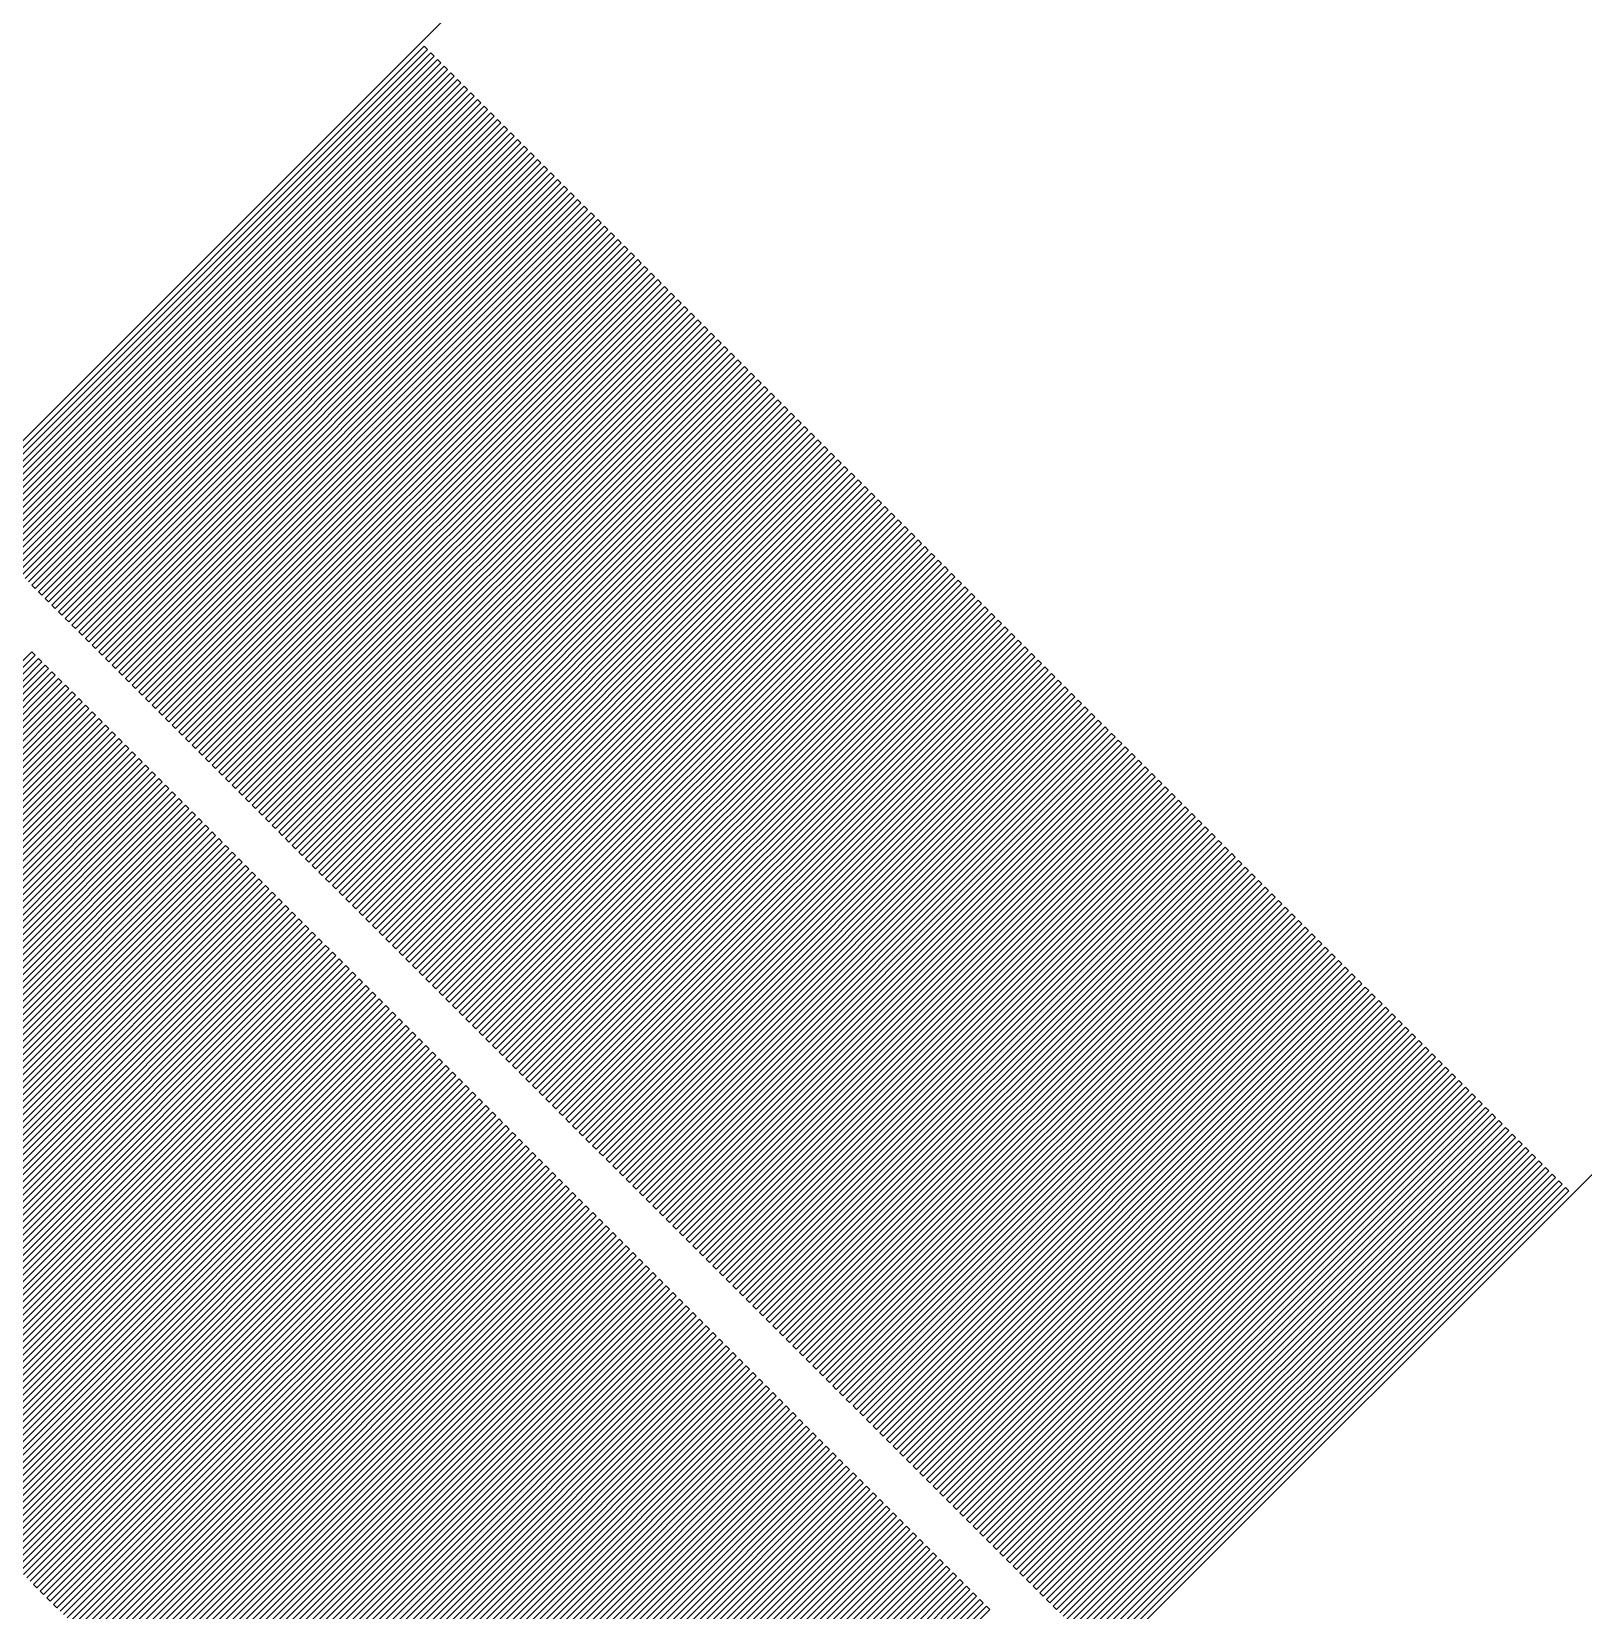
# Model space of a CAD drawing. Extents: x 1 to 107, y 1 to 71.
# Drawn here: x 7.977 to 11.265, y 61.92 to 65.265 of the extents above; entities that cross this region are included whole.
import ezdxf

# ---------------------------------------------------------------- set-up
doc = ezdxf.new("R2010")
doc.units = 0

msp = doc.modelspace()

# ---------------------------------------------------------------- linework, layer by layer
for p, q in [((10.1513, 66.5908), (7.8156, 64.2551)), ((7.82266, 64.248), (8.80908, 65.2344)), ((8.80908, 65.2344), (8.81616, 65.2274)), ((8.81616, 65.2274), (7.82974, 64.241)), ((7.83681, 64.2339), (8.82323, 65.2203)), ((8.83029, 65.2132), (7.84389, 64.2268)), ((7.85095, 64.2197), (8.83737, 65.2061)), ((8.82323, 65.2203), (8.83029, 65.2132)), ((8.83737, 65.2061), (8.84444, 65.1991)), ((8.84444, 65.1991), (7.85803, 64.2127)), ((7.8651, 64.2056), (8.85152, 65.192)), ((8.85858, 65.1849), (7.87218, 64.1985)), ((7.87924, 64.1915), (8.86566, 65.1779)), ((8.87273, 65.1708), (7.88631, 64.1844)), ((8.85152, 65.192), (8.85858, 65.1849)), ((8.86566, 65.1779), (8.87273, 65.1708)), ((7.89339, 64.1773), (8.87981, 65.1637)), ((8.88687, 65.1567), (7.90045, 64.1702)), ((7.90753, 64.1632), (8.89395, 65.1496)), ((8.90102, 65.1425), (7.9146, 64.1561)), ((7.92166, 64.149), (8.90808, 65.1355)), ((8.87981, 65.1637), (8.88687, 65.1567)), ((8.89395, 65.1496), (8.90102, 65.1425)), ((8.90808, 65.1355), (8.91516, 65.1284)), ((8.91516, 65.1284), (7.92874, 64.142)), ((7.93581, 64.1349), (8.92223, 65.1213)), ((8.92929, 65.1142), (7.94287, 64.1278)), ((7.94995, 64.1207), (8.93637, 65.1072)), ((8.94344, 65.1001), (7.95702, 64.1137)), ((8.92223, 65.1213), (8.92929, 65.1142)), ((8.93637, 65.1072), (8.94344, 65.1001)), ((7.96408, 64.1066), (8.9505, 65.093)), ((8.95758, 65.0859), (7.97116, 64.0995)), ((7.97823, 64.0925), (8.96465, 65.0789)), ((8.97173, 65.0718), (7.98531, 64.0854)), ((8.9505, 65.093), (8.95758, 65.0859)), ((8.96465, 65.0789), (8.97173, 65.0718)), ((7.99239, 64.0783), (8.97879, 65.0647)), ((8.98586, 65.0577), (7.99945, 64.0712)), ((8.00653, 64.0642), (8.99294, 65.0506)), ((9, 65.0435), (8.0136, 64.0571)), ((8.02066, 64.05), (9.00706, 65.0365)), ((8.97879, 65.0647), (8.98586, 65.0577)), ((8.99294, 65.0506), (9, 65.0435)), ((9.00706, 65.0365), (9.01414, 65.0294)), ((9.01414, 65.0294), (8.02774, 64.043)), ((8.03481, 64.0359), (9.02121, 65.0223)), ((9.02827, 65.0152), (8.04187, 64.0288)), ((8.04895, 64.0217), (9.03535, 65.0082)), ((9.04242, 65.0011), (8.05602, 64.0147)), ((9.02121, 65.0223), (9.02827, 65.0152)), ((9.03535, 65.0082), (9.04242, 65.0011)), ((8.06308, 64.0076), (9.04948, 64.994)), ((9.05656, 64.987), (8.07016, 64.0005)), ((8.07722, 63.9935), (9.06363, 64.9799)), ((9.07071, 64.9728), (8.0843, 63.9864)), ((9.04948, 64.994), (9.05656, 64.987)), ((9.06363, 64.9799), (9.07071, 64.9728)), ((8.09137, 63.9793), (9.07777, 64.9657)), ((9.08484, 64.9587), (8.09843, 63.9723)), ((8.10551, 63.9652), (9.09192, 64.9516)), ((9.09898, 64.9445), (8.11258, 63.9581)), ((8.11966, 63.951), (9.10605, 64.9375)), ((9.07777, 64.9657), (9.08484, 64.9587)), ((9.09192, 64.9516), (9.09898, 64.9445)), ((9.10605, 64.9375), (9.11313, 64.9304)), ((9.11313, 64.9304), (8.12672, 63.944)), ((8.1338, 63.9369), (9.12019, 64.9233)), ((9.12727, 64.9162), (8.14087, 63.9298)), ((8.14795, 63.9227), (9.13434, 64.9092)), ((9.14142, 64.9021), (8.15501, 63.9157)), ((9.12019, 64.9233), (9.12727, 64.9162)), ((9.13434, 64.9092), (9.14142, 64.9021)), ((8.16209, 63.9086), (9.14848, 64.895)), ((9.15556, 64.888), (8.16916, 63.9015)), ((8.17622, 63.8945), (9.16263, 64.8809)), ((9.16971, 64.8738), (8.1833, 63.8874)), ((8.19037, 63.8803), (9.17677, 64.8667)), ((9.14848, 64.895), (9.15556, 64.888)), ((9.16263, 64.8809), (9.16971, 64.8738)), ((9.17677, 64.8667), (9.18384, 64.8597)), ((9.18384, 64.8597), (8.19743, 63.8733)), ((8.20451, 63.8662), (9.19092, 64.8526)), ((9.19798, 64.8455), (8.21158, 63.8591)), ((8.21864, 63.8521), (9.20505, 64.8385)), ((9.19092, 64.8526), (9.19798, 64.8455)), ((9.20505, 64.8385), (9.21213, 64.8314)), ((9.21213, 64.8314), (8.22572, 63.845)), ((8.23279, 63.8379), (9.21919, 64.8243)), ((9.22626, 64.8172), (8.23985, 63.8308)), ((8.24693, 63.8238), (9.23334, 64.8102)), ((9.2404, 64.8031), (8.254, 63.8167)), ((9.21919, 64.8243), (9.22626, 64.8172)), ((9.23334, 64.8102), (9.2404, 64.8031)), ((8.26108, 63.8096), (9.24748, 64.796)), ((9.25455, 64.789), (8.26814, 63.8026)), ((8.27522, 63.7955), (9.26161, 64.7819)), ((9.26869, 64.7748), (8.28229, 63.7884)), ((8.28937, 63.7813), (9.27576, 64.7677)), ((9.24748, 64.796), (9.25455, 64.789)), ((9.26161, 64.7819), (9.26869, 64.7748)), ((9.27576, 64.7677), (9.28284, 64.7607)), ((9.28284, 64.7607), (8.29643, 63.7743)), ((8.30351, 63.7672), (9.2899, 64.7536)), ((9.29698, 64.7465), (8.31058, 63.7601)), ((8.31764, 63.7531), (9.30405, 64.7395)), ((9.31113, 64.7324), (8.32472, 63.746)), ((9.2899, 64.7536), (9.29698, 64.7465)), ((9.30405, 64.7395), (9.31113, 64.7324)), ((8.33179, 63.7389), (9.31819, 64.7253)), ((9.32527, 64.7182), (8.33887, 63.7318)), ((8.34593, 63.7248), (9.33234, 64.7112)), ((9.3394, 64.7041), (8.353, 63.7177)), ((9.31819, 64.7253), (9.32527, 64.7182)), ((9.33234, 64.7112), (9.3394, 64.7041)), ((8.36008, 63.7106), (9.34648, 64.697)), ((9.35355, 64.69), (8.36714, 63.7036)), ((8.37421, 63.6965), (9.36061, 64.6829)), ((9.36769, 64.6758), (8.38129, 63.6894)), ((8.38835, 63.6823), (9.37476, 64.6687)), ((9.34648, 64.697), (9.35355, 64.69)), ((9.36061, 64.6829), (9.36769, 64.6758)), ((9.37476, 64.6687), (9.38182, 64.6617)), ((9.38182, 64.6617), (8.39542, 63.6753)), ((8.4025, 63.6682), (9.3889, 64.6546)), ((9.39597, 64.6475), (8.40956, 63.6611)), ((8.41664, 63.6541), (9.40303, 64.6405)), ((9.41011, 64.6334), (8.42372, 63.647)), ((9.3889, 64.6546), (9.39597, 64.6475)), ((9.40303, 64.6405), (9.41011, 64.6334)), ((8.43079, 63.6399), (9.41718, 64.6263)), ((9.42426, 64.6192), (8.43787, 63.6328)), ((8.44493, 63.6258), (9.43134, 64.6122)), ((9.4384, 64.6051), (8.452, 63.6187)), ((8.45908, 63.6116), (9.44548, 64.598)), ((9.41718, 64.6263), (9.42426, 64.6192)), ((9.43134, 64.6122), (9.4384, 64.6051)), ((9.44548, 64.598), (9.45255, 64.591)), ((9.45255, 64.591), (8.46614, 63.6046)), ((8.47321, 63.5975), (9.45961, 64.5839)), ((9.46669, 64.5768), (8.48029, 63.5904)), ((8.48735, 63.5833), (9.47375, 64.5698)), ((9.45961, 64.5839), (9.46669, 64.5768)), ((9.47375, 64.5698), (9.48082, 64.5627)), ((9.48082, 64.5627), (8.49442, 63.5763)), ((8.5015, 63.5692), (9.4879, 64.5556)), ((9.49496, 64.5486), (8.50856, 63.5621)), ((8.51564, 63.5551), (9.50204, 64.5415)), ((9.50911, 64.5344), (8.52271, 63.548)), ((9.4879, 64.5556), (9.49496, 64.5486)), ((9.50204, 64.5415), (9.50911, 64.5344)), ((8.52977, 63.5409), (9.51617, 64.5273)), ((9.52325, 64.5203), (8.53685, 63.5338)), ((8.54391, 63.5268), (9.53032, 64.5132)), ((9.53738, 64.5061), (8.55099, 63.5197)), ((8.55806, 63.5126), (9.54446, 64.499)), ((9.51617, 64.5273), (9.52325, 64.5203)), ((9.53032, 64.5132), (9.53738, 64.5061)), ((9.54446, 64.499), (9.55153, 64.492)), ((9.55153, 64.492), (8.56514, 63.5056)), ((8.5722, 63.4985), (9.55861, 64.4849)), ((9.56567, 64.4778), (8.57928, 63.4914)), ((8.58635, 63.4843), (9.57275, 64.4708)), ((9.55861, 64.4849), (9.56567, 64.4778)), ((9.57275, 64.4708), (9.57982, 64.4637)), ((9.57982, 64.4637), (8.59341, 63.4773)), ((8.60049, 63.4702), (9.5869, 64.4566)), ((9.59396, 64.4496), (8.60756, 63.4631)), ((8.61464, 63.4561), (9.60104, 64.4425)), ((9.60811, 64.4354), (8.6217, 63.449)), ((9.5869, 64.4566), (9.59396, 64.4496)), ((9.60104, 64.4425), (9.60811, 64.4354)), ((8.62877, 63.4419), (9.61517, 64.4283)), ((9.62225, 64.4213), (8.63585, 63.4348)), ((8.64291, 63.4278), (9.62932, 64.4142)), ((9.63638, 64.4071), (8.64998, 63.4207)), ((8.65706, 63.4136), (9.64346, 64.4001)), ((9.61517, 64.4283), (9.62225, 64.4213)), ((9.62932, 64.4142), (9.63638, 64.4071)), ((9.64346, 64.4001), (9.65053, 64.393)), ((9.65053, 64.393), (8.66412, 63.4066)), ((8.67119, 63.3995), (9.65759, 64.3859)), ((9.66467, 64.3788), (8.67827, 63.3924)), ((8.68533, 63.3854), (9.67174, 64.3718)), ((9.67882, 64.3647), (8.69241, 63.3783)), ((9.65759, 64.3859), (9.66467, 64.3788)), ((9.67174, 64.3718), (9.67882, 64.3647)), ((8.69948, 63.3712), (9.68588, 64.3576)), ((9.69295, 64.3506), (8.70656, 63.3641)), ((8.71362, 63.3571), (9.70003, 64.3435)), ((9.70709, 64.3364), (8.7207, 63.35)), ((9.68588, 64.3576), (9.69295, 64.3506)), ((9.70003, 64.3435), (9.70709, 64.3364)), ((8.72777, 63.3429), (9.71417, 64.3293)), ((9.72124, 64.3223), (8.73485, 63.3358)), ((8.74191, 63.3288), (9.72832, 64.3152)), ((9.73538, 64.3081), (8.74898, 63.3217)), ((8.75606, 63.3146), (9.74246, 64.3011)), ((9.71417, 64.3293), (9.72124, 64.3223)), ((9.72832, 64.3152), (9.73538, 64.3081)), ((9.74246, 64.3011), (9.74953, 64.294)), ((9.74953, 64.294), (8.76312, 63.3076)), ((8.77019, 63.3005), (9.75659, 64.2869)), ((9.76367, 64.2798), (8.77727, 63.2934)), ((8.78433, 63.2864), (9.77074, 64.2728)), ((9.77782, 64.2657), (8.79141, 63.2793)), ((9.75659, 64.2869), (9.76367, 64.2798)), ((9.77074, 64.2728), (9.77782, 64.2657)), ((8.79848, 63.2722), (9.78488, 64.2586)), ((9.79195, 64.2516), (8.80554, 63.2652)), ((8.81262, 63.2581), (9.79903, 64.2445)), ((9.80609, 64.2374), (8.81969, 63.251)), ((8.82675, 63.2439), (9.81316, 64.2303)), ((9.78488, 64.2586), (9.79195, 64.2516)), ((9.79903, 64.2445), (9.80609, 64.2374)), ((9.81316, 64.2303), (9.82024, 64.2233)), ((9.82024, 64.2233), (8.83383, 63.2369)), ((8.84091, 63.2298), (9.8273, 64.2162)), ((9.83437, 64.2091), (8.84798, 63.2227)), ((8.85506, 63.2156), (9.84145, 64.2021)), ((9.8273, 64.2162), (9.83437, 64.2091)), ((9.84145, 64.2021), (9.84851, 64.195)), ((9.84851, 64.195), (8.86212, 63.2086)), ((8.8692, 63.2015), (9.85559, 64.1879)), ((9.86267, 64.1808), (8.87627, 63.1944)), ((8.88333, 63.1874), (9.86974, 64.1738)), ((9.87682, 64.1667), (8.89041, 63.1803)), ((9.85559, 64.1879), (9.86267, 64.1808)), ((9.86974, 64.1738), (9.87682, 64.1667)), ((8.89748, 63.1732), (9.88388, 64.1596)), ((9.89095, 64.1526), (8.90454, 63.1662)), ((8.91162, 63.1591), (9.89803, 64.1455)), ((9.90509, 64.1384), (8.91869, 63.152)), ((8.92575, 63.1449), (9.91216, 64.1314)), ((9.88388, 64.1596), (9.89095, 64.1526)), ((9.89803, 64.1455), (9.90509, 64.1384)), ((9.91216, 64.1314), (9.91924, 64.1243)), ((10.2551, 61.8156), (12.5908, 64.1513)), ((9.91924, 64.1243), (8.93283, 63.1379)), ((8.9399, 63.1308), (9.9263, 64.1172)), ((9.93336, 64.1101), (8.94696, 63.1237)), ((8.95404, 63.1167), (9.94044, 64.1031)), ((9.94751, 64.096), (8.96111, 63.1096)), ((9.9263, 64.1172), (9.93336, 64.1101)), ((9.94044, 64.1031), (9.94751, 64.096)), ((7.98531, 64.0854), (7.97823, 64.0925)), ((7.99945, 64.0712), (7.99239, 64.0783)), ((8.0136, 64.0571), (8.00653, 64.0642)), ((8.96819, 63.1025), (9.95459, 64.0889)), ((9.96165, 64.0818), (8.97525, 63.0954)), ((8.98233, 63.0884), (9.96872, 64.0748)), ((9.9758, 64.0677), (8.9894, 63.0813)), ((9.95459, 64.0889), (9.96165, 64.0818)), ((9.96872, 64.0748), (9.9758, 64.0677)), ((8.02774, 64.043), (8.02066, 64.05)), ((8.04187, 64.0288), (8.03481, 64.0359)), ((8.99648, 63.0742), (9.98286, 64.0606)), ((9.98994, 64.0536), (9.00352, 63.0672)), ((9.0106, 63.0601), (9.99701, 64.0465)), ((10.0041, 64.0394), (9.01767, 63.053)), ((9.02473, 63.0459), (10.0112, 64.0324)), ((9.98286, 64.0606), (9.98994, 64.0536)), ((9.99701, 64.0465), (10.0041, 64.0394)), ((10.0112, 64.0324), (10.0182, 64.0253)), ((8.05602, 64.0147), (8.04895, 64.0217)), ((8.07016, 64.0005), (8.06308, 64.0076)), ((10.0182, 64.0253), (9.03181, 63.0389)), ((9.03886, 63.0318), (10.0253, 64.0182)), ((10.0324, 64.0112), (9.04594, 63.0247)), ((9.05301, 63.0177), (10.0394, 64.0041)), ((10.0465, 63.997), (9.06007, 63.0106)), ((10.0253, 64.0182), (10.0324, 64.0112)), ((10.0394, 64.0041), (10.0465, 63.997)), ((8.0843, 63.9864), (8.07722, 63.9935)), ((8.09843, 63.9723), (8.09137, 63.9793)), ((8.11258, 63.9581), (8.10551, 63.9652)), ((9.06715, 63.0035), (10.0536, 63.9899)), ((10.0606, 63.9829), (9.07422, 62.9965)), ((9.0813, 62.9894), (10.0677, 63.9758)), ((10.0748, 63.9687), (9.08836, 62.9823)), ((10.0536, 63.9899), (10.0606, 63.9829)), ((10.0677, 63.9758), (10.0748, 63.9687)), ((6.99184, 62.9646), (7.97826, 63.951)), ((7.98532, 63.944), (6.9989, 62.9576)), ((7.00597, 62.9505), (7.99239, 63.9369)), ((7.99947, 63.9298), (7.01305, 62.9434)), ((7.97826, 63.951), (7.98532, 63.944)), ((7.99239, 63.9369), (7.99947, 63.9298)), ((8.12672, 63.944), (8.11966, 63.951)), ((8.14087, 63.9298), (8.1338, 63.9369)), ((9.09544, 62.9752), (10.0818, 63.9617)), ((10.0889, 63.9546), (9.10251, 62.9682)), ((9.10959, 62.9611), (10.096, 63.9475)), ((10.1031, 63.9404), (9.11665, 62.954)), ((9.12373, 62.9469), (10.1101, 63.9334)), ((10.0818, 63.9617), (10.0889, 63.9546)), ((10.096, 63.9475), (10.1031, 63.9404)), ((10.1101, 63.9334), (10.1172, 63.9263)), ((7.02011, 62.9364), (8.00653, 63.9228)), ((8.01361, 63.9157), (7.02719, 62.9293)), ((7.03426, 62.9222), (8.02068, 63.9086)), ((8.02774, 63.9016), (7.04134, 62.9151)), ((8.00653, 63.9228), (8.01361, 63.9157)), ((8.02068, 63.9086), (8.02774, 63.9016)), ((8.15501, 63.9157), (8.14795, 63.9227)), ((8.16916, 63.9015), (8.16209, 63.9086)), ((10.1172, 63.9263), (9.1308, 62.9399)), ((9.13786, 62.9328), (10.1243, 63.9192)), ((10.1314, 63.9122), (9.14494, 62.9257)), ((9.15201, 62.9187), (10.1384, 63.9051)), ((10.1455, 63.898), (9.15907, 62.9116)), ((10.1243, 63.9192), (10.1314, 63.9122)), ((10.1384, 63.9051), (10.1455, 63.898)), ((7.0484, 62.9081), (8.03482, 63.8945)), ((8.04189, 63.8874), (7.05548, 62.901)), ((7.06255, 62.8939), (8.04897, 63.8803)), ((8.05603, 63.8733), (7.06963, 62.8869)), ((7.07669, 62.8798), (8.06311, 63.8662)), ((8.03482, 63.8945), (8.04189, 63.8874)), ((8.04897, 63.8803), (8.05603, 63.8733)), ((8.06311, 63.8662), (8.07018, 63.8591)), ((8.1833, 63.8874), (8.17622, 63.8945)), ((8.19743, 63.8733), (8.19037, 63.8803)), ((8.21158, 63.8591), (8.20451, 63.8662)), ((9.16615, 62.9045), (10.1526, 63.8909)), ((10.1596, 63.8839), (9.17322, 62.8975)), ((9.18028, 62.8904), (10.1667, 63.8768)), ((10.1738, 63.8697), (9.18736, 62.8833)), ((9.19443, 62.8763), (10.1808, 63.8627)), ((10.1526, 63.8909), (10.1596, 63.8839)), ((10.1667, 63.8768), (10.1738, 63.8697)), ((10.1808, 63.8627), (10.1879, 63.8556)), ((8.07018, 63.8591), (7.08376, 62.8727)), ((7.09084, 62.8656), (8.07726, 63.8521)), ((8.08432, 63.845), (7.0979, 62.8586)), ((7.10498, 62.8515), (8.0914, 63.8379)), ((8.09846, 63.8308), (7.11205, 62.8444)), ((8.07726, 63.8521), (8.08432, 63.845)), ((8.0914, 63.8379), (8.09846, 63.8308)), ((8.22572, 63.845), (8.21864, 63.8521)), ((8.23985, 63.8308), (8.23279, 63.8379)), ((10.1879, 63.8556), (9.20149, 62.8692)), ((9.20857, 62.8621), (10.195, 63.8485)), ((10.2021, 63.8414), (9.21564, 62.855)), ((9.22272, 62.848), (10.2091, 63.8344)), ((10.195, 63.8485), (10.2021, 63.8414)), ((10.2091, 63.8344), (10.2162, 63.8273)), ((7.11911, 62.8374), (8.10553, 63.8238)), ((8.11261, 63.8167), (7.12619, 62.8303)), ((7.13326, 62.8232), (8.11967, 63.8096)), ((8.12674, 63.8026), (7.14032, 62.8161)), ((7.1474, 62.8091), (8.13382, 63.7955)), ((8.10553, 63.8238), (8.11261, 63.8167)), ((8.11967, 63.8096), (8.12674, 63.8026)), ((8.13382, 63.7955), (8.14088, 63.7884)), ((8.254, 63.8167), (8.24693, 63.8238)), ((8.26814, 63.8026), (8.26108, 63.8096)), ((8.28229, 63.7884), (8.27522, 63.7955)), ((10.2162, 63.8273), (9.22978, 62.8409)), ((9.23686, 62.8338), (10.2233, 63.8202)), ((10.2303, 63.8132), (9.24393, 62.8267)), ((9.25101, 62.8197), (10.2374, 63.8061)), ((10.2445, 63.799), (9.25807, 62.8126)), ((10.2233, 63.8202), (10.2303, 63.8132)), ((10.2374, 63.8061), (10.2445, 63.799)), ((8.14088, 63.7884), (7.15446, 62.802)), ((7.16153, 62.7949), (8.14795, 63.7814)), ((8.15503, 63.7743), (7.16861, 62.7879)), ((7.17567, 62.7808), (8.16209, 63.7672)), ((8.14795, 63.7814), (8.15503, 63.7743)), ((8.16209, 63.7672), (8.16916, 63.7601)), ((8.29643, 63.7743), (8.28937, 63.7813)), ((8.31058, 63.7601), (8.30351, 63.7672)), ((9.26515, 62.8055), (10.2516, 63.7919)), ((10.2586, 63.7849), (9.27222, 62.7985)), ((9.27928, 62.7914), (10.2657, 63.7778)), ((10.2728, 63.7707), (9.28636, 62.7843)), ((9.29343, 62.7773), (10.2798, 63.7637)), ((10.2516, 63.7919), (10.2586, 63.7849)), ((10.2657, 63.7778), (10.2728, 63.7707)), ((10.2798, 63.7637), (10.2869, 63.7566)), ((8.16916, 63.7601), (7.18275, 62.7737)), ((7.18982, 62.7666), (8.17624, 63.7531)), ((8.1833, 63.746), (7.1969, 62.7596)), ((7.20398, 62.7525), (8.19038, 63.7389)), ((8.19745, 63.7319), (7.21104, 62.7454)), ((8.17624, 63.7531), (8.1833, 63.746)), ((8.19038, 63.7389), (8.19745, 63.7319)), ((8.32472, 63.746), (8.31764, 63.7531)), ((8.33887, 63.7318), (8.33179, 63.7389)), ((10.2869, 63.7566), (9.30051, 62.7702)), ((9.30757, 62.7631), (10.294, 63.7495)), ((10.3011, 63.7425), (9.31464, 62.756)), ((9.32172, 62.749), (10.3081, 63.7354)), ((10.3152, 63.7283), (9.32878, 62.7419)), ((10.294, 63.7495), (10.3011, 63.7425)), ((10.3081, 63.7354), (10.3152, 63.7283)), ((7.21811, 62.7384), (8.20453, 63.7248)), ((8.21161, 63.7177), (7.22519, 62.7313)), ((7.23225, 62.7242), (8.21867, 63.7106)), ((8.22574, 63.7036), (7.23932, 62.7171)), ((7.2464, 62.7101), (8.23282, 63.6965)), ((8.20453, 63.7248), (8.21161, 63.7177)), ((8.21867, 63.7106), (8.22574, 63.7036)), ((8.23282, 63.6965), (8.23988, 63.6894)), ((8.353, 63.7177), (8.34593, 63.7248)), ((8.36714, 63.7036), (8.36008, 63.7106)), ((8.38129, 63.6894), (8.37421, 63.6965)), ((9.33585, 62.7348), (10.3223, 63.7212)), ((10.3293, 63.7142), (9.34293, 62.7278)), ((9.34999, 62.7207), (10.3364, 63.7071)), ((10.3435, 63.7), (9.35706, 62.7136)), ((10.3223, 63.7212), (10.3293, 63.7142)), ((10.3364, 63.7071), (10.3435, 63.7)), ((8.23988, 63.6894), (7.25346, 62.703)), ((7.26053, 62.6959), (8.24695, 63.6824)), ((8.25403, 63.6753), (7.26761, 62.6889)), ((7.27467, 62.6818), (8.26109, 63.6682)), ((8.26817, 63.6611), (7.28175, 62.6747)), ((8.24695, 63.6824), (8.25403, 63.6753)), ((8.26109, 63.6682), (8.26817, 63.6611)), ((8.39542, 63.6753), (8.38835, 63.6823)), ((8.40956, 63.6611), (8.4025, 63.6682)), ((9.36414, 62.7065), (10.3506, 63.6929)), ((10.3576, 63.6859), (9.37122, 62.6995)), ((9.37828, 62.6924), (10.3647, 63.6788)), ((10.3718, 63.6717), (9.38536, 62.6853)), ((9.39243, 62.6783), (10.3788, 63.6647)), ((10.3506, 63.6929), (10.3576, 63.6859)), ((10.3647, 63.6788), (10.3718, 63.6717)), ((10.3788, 63.6647), (10.3859, 63.6576)), ((7.28882, 62.6676), (8.27524, 63.6541)), ((8.2823, 63.647), (7.29588, 62.6606)), ((7.30296, 62.6535), (8.28938, 63.6399)), ((8.29645, 63.6329), (7.31003, 62.6464)), ((8.27524, 63.6541), (8.2823, 63.647)), ((8.28938, 63.6399), (8.29645, 63.6329)), ((8.42372, 63.647), (8.41664, 63.6541)), ((8.43787, 63.6328), (8.43079, 63.6399)), ((10.3859, 63.6576), (9.39951, 62.6712)), ((9.40657, 62.6641), (10.393, 63.6505)), ((10.4001, 63.6435), (9.41364, 62.657)), ((9.42072, 62.65), (10.4071, 63.6364)), ((10.4142, 63.6293), (9.42778, 62.6429)), ((10.393, 63.6505), (10.4001, 63.6435)), ((10.4071, 63.6364), (10.4142, 63.6293)), ((7.31711, 62.6394), (8.30351, 63.6258)), ((8.31059, 63.6187), (7.32417, 62.6323)), ((7.33125, 62.6252), (8.31766, 63.6116)), ((8.32474, 63.6046), (7.33832, 62.6182)), ((7.3454, 62.6111), (8.3318, 63.5975)), ((8.30351, 63.6258), (8.31059, 63.6187)), ((8.31766, 63.6116), (8.32474, 63.6046)), ((8.3318, 63.5975), (8.33888, 63.5904)), ((8.452, 63.6187), (8.44493, 63.6258)), ((8.46614, 63.6046), (8.45908, 63.6116)), ((8.48029, 63.5904), (8.47321, 63.5975)), ((9.43484, 62.6358), (10.4213, 63.6223)), ((10.4283, 63.6152), (9.44193, 62.6288)), ((9.44899, 62.6217), (10.4354, 63.6081)), ((10.4425, 63.601), (9.45605, 62.6146)), ((10.4213, 63.6223), (10.4283, 63.6152)), ((10.4354, 63.6081), (10.4425, 63.601)), ((8.33888, 63.5904), (7.35246, 62.604)), ((7.35953, 62.597), (8.34595, 63.5834)), ((8.35303, 63.5763), (7.36661, 62.5899)), ((7.37367, 62.5828), (8.36009, 63.5692)), ((8.36717, 63.5621), (7.38075, 62.5757)), ((8.34595, 63.5834), (8.35303, 63.5763)), ((8.36009, 63.5692), (8.36717, 63.5621)), ((8.49442, 63.5763), (8.48735, 63.5833)), ((8.50856, 63.5621), (8.5015, 63.5692)), ((9.46313, 62.6075), (10.4496, 63.594)), ((10.4566, 63.5869), (9.4702, 62.6005)), ((9.47728, 62.5934), (10.4637, 63.5798)), ((10.4708, 63.5728), (9.48434, 62.5863)), ((9.49141, 62.5793), (10.4778, 63.5657)), ((10.4496, 63.594), (10.4566, 63.5869)), ((10.4637, 63.5798), (10.4708, 63.5728)), ((10.4778, 63.5657), (10.4849, 63.5586)), ((7.38782, 62.5686), (8.37424, 63.5551)), ((8.3813, 63.548), (7.39488, 62.5616)), ((7.40196, 62.5545), (8.38838, 63.5409)), ((8.39545, 63.5339), (7.40903, 62.5474)), ((8.37424, 63.5551), (8.3813, 63.548)), ((8.38838, 63.5409), (8.39545, 63.5339)), ((8.52271, 63.548), (8.51564, 63.5551)), ((8.53685, 63.5338), (8.52977, 63.5409)), ((10.4849, 63.5586), (9.49849, 62.5722)), ((9.50555, 62.5651), (10.492, 63.5515)), ((10.499, 63.5445), (9.51263, 62.558)), ((9.5197, 62.551), (10.5061, 63.5374)), ((10.5132, 63.5303), (9.52678, 62.5439)), ((10.492, 63.5515), (10.499, 63.5445)), ((10.5061, 63.5374), (10.5132, 63.5303)), ((7.41609, 62.5404), (8.40251, 63.5268)), ((8.40959, 63.5197), (7.42317, 62.5333)), ((7.43024, 62.5262), (8.41666, 63.5126)), ((8.42372, 63.5056), (7.4373, 62.5192)), ((7.44438, 62.5121), (8.4308, 63.4985)), ((8.40251, 63.5268), (8.40959, 63.5197)), ((8.41666, 63.5126), (8.42372, 63.5056)), ((8.4308, 63.4985), (8.43787, 63.4914)), ((8.55099, 63.5197), (8.54391, 63.5268)), ((8.56514, 63.5056), (8.55806, 63.5126)), ((8.57928, 63.4914), (8.5722, 63.4985)), ((9.53384, 62.5368), (10.5203, 63.5233)), ((10.5273, 63.5162), (9.54092, 62.5298)), ((9.54799, 62.5227), (10.5344, 63.5091)), ((10.5415, 63.502), (9.55505, 62.5156)), ((9.56213, 62.5085), (10.5486, 63.495)), ((10.5203, 63.5233), (10.5273, 63.5162)), ((10.5344, 63.5091), (10.5415, 63.502)), ((10.5486, 63.495), (10.5556, 63.4879)), ((8.43787, 63.4914), (7.45145, 62.505)), ((7.45853, 62.4979), (8.44495, 63.4844)), ((8.45201, 63.4773), (7.46559, 62.4909)), ((7.47267, 62.4838), (8.45908, 63.4702)), ((8.46616, 63.4632), (7.47974, 62.4767)), ((8.44495, 63.4844), (8.45201, 63.4773)), ((8.45908, 63.4702), (8.46616, 63.4632)), ((8.59341, 63.4773), (8.58635, 63.4843)), ((8.60756, 63.4631), (8.60049, 63.4702)), ((10.5556, 63.4879), (9.5692, 62.5015)), ((9.57628, 62.4944), (10.5627, 63.4808)), ((10.5698, 63.4738), (9.58334, 62.4873)), ((9.59041, 62.4803), (10.5768, 63.4667)), ((10.5627, 63.4808), (10.5698, 63.4738)), ((10.5768, 63.4667), (10.5839, 63.4596)), ((7.48682, 62.4697), (8.47322, 63.4561)), ((8.4803, 63.449), (7.49388, 62.4626)), ((7.50096, 62.4555), (8.48737, 63.4419)), ((8.49445, 63.4349), (7.50803, 62.4485)), ((7.51509, 62.4414), (8.50151, 63.4278)), ((8.47322, 63.4561), (8.4803, 63.449)), ((8.48737, 63.4419), (8.49445, 63.4349)), ((8.50151, 63.4278), (8.50859, 63.4207)), ((8.6217, 63.449), (8.61464, 63.4561)), ((8.63585, 63.4348), (8.62877, 63.4419)), ((8.64998, 63.4207), (8.64291, 63.4278)), ((10.5839, 63.4596), (9.59749, 62.4732)), ((9.60455, 62.4661), (10.591, 63.4525)), ((10.598, 63.4455), (9.61162, 62.4591)), ((9.6187, 62.452), (10.6051, 63.4384)), ((10.6122, 63.4313), (9.62576, 62.4449)), ((10.591, 63.4525), (10.598, 63.4455)), ((10.6051, 63.4384), (10.6122, 63.4313)), ((8.50859, 63.4207), (7.52217, 62.4343)), ((7.52924, 62.4272), (8.51566, 63.4137)), ((8.52272, 63.4066), (7.5363, 62.4202)), ((7.54338, 62.4131), (8.5298, 63.3995)), ((8.51566, 63.4137), (8.52272, 63.4066)), ((8.5298, 63.3995), (8.53687, 63.3924)), ((8.66412, 63.4066), (8.65706, 63.4136)), ((8.67827, 63.3924), (8.67119, 63.3995)), ((9.63283, 62.4379), (10.6192, 63.4243)), ((10.6263, 63.4172), (9.63991, 62.4308)), ((9.64697, 62.4237), (10.6334, 63.4101)), ((10.6405, 63.403), (9.65405, 62.4166)), ((9.66112, 62.4095), (10.6475, 63.396)), ((10.6192, 63.4243), (10.6263, 63.4172)), ((10.6334, 63.4101), (10.6405, 63.403)), ((10.6475, 63.396), (10.6546, 63.3889)), ((8.53687, 63.3924), (7.55045, 62.406)), ((7.55753, 62.3989), (8.54395, 63.3854)), ((8.55101, 63.3783), (7.56459, 62.3919)), ((7.57166, 62.3848), (8.55807, 63.3712)), ((8.56516, 63.3642), (7.57874, 62.3777)), ((8.54395, 63.3854), (8.55101, 63.3783)), ((8.55807, 63.3712), (8.56516, 63.3642)), ((8.69241, 63.3783), (8.68533, 63.3854)), ((8.70656, 63.3641), (8.69948, 63.3712)), ((10.6546, 63.3889), (9.6682, 62.4025)), ((9.67526, 62.3954), (10.6617, 63.3818)), ((10.6687, 63.3748), (9.68234, 62.3883)), ((9.68941, 62.3813), (10.6758, 63.3677)), ((10.6829, 63.3606), (9.69649, 62.3742)), ((10.6617, 63.3818), (10.6687, 63.3748)), ((10.6758, 63.3677), (10.6829, 63.3606)), ((7.5858, 62.3707), (8.57222, 63.3571)), ((8.57928, 63.35), (7.59286, 62.3636)), ((7.59995, 62.3565), (8.58636, 63.3429)), ((8.59343, 63.3359), (7.60701, 62.3495)), ((7.61409, 62.3424), (8.60049, 63.3288)), ((8.57222, 63.3571), (8.57928, 63.35)), ((8.58636, 63.3429), (8.59343, 63.3359)), ((8.60049, 63.3288), (8.60757, 63.3217)), ((8.7207, 63.35), (8.71362, 63.3571)), ((8.73485, 63.3358), (8.72777, 63.3429)), ((8.74898, 63.3217), (8.74191, 63.3288)), ((9.70355, 62.3671), (10.69, 63.3535)), ((10.697, 63.3465), (9.71062, 62.3601)), ((9.7177, 62.353), (10.7041, 63.3394)), ((10.7112, 63.3323), (9.72476, 62.3459)), ((10.69, 63.3535), (10.697, 63.3465)), ((10.7041, 63.3394), (10.7112, 63.3323)), ((8.60757, 63.3217), (7.62115, 62.3353)), ((7.62823, 62.3282), (8.61464, 63.3147)), ((8.62172, 63.3076), (7.63531, 62.3212)), ((7.64238, 62.3141), (8.62878, 63.3005)), ((8.63586, 63.2934), (7.64944, 62.307)), ((8.61464, 63.3147), (8.62172, 63.3076)), ((8.62878, 63.3005), (8.63586, 63.2934)), ((8.76312, 63.3076), (8.75606, 63.3146)), ((8.77727, 63.2934), (8.77019, 63.3005)), ((9.73183, 62.3389), (10.7182, 63.3253)), ((10.7253, 63.3182), (9.73891, 62.3318)), ((9.74597, 62.3247), (10.7324, 63.3111)), ((10.7395, 63.304), (9.75305, 62.3176)), ((9.76012, 62.3106), (10.7465, 63.297)), ((10.7182, 63.3253), (10.7253, 63.3182)), ((10.7324, 63.3111), (10.7395, 63.304)), ((10.7465, 63.297), (10.7536, 63.2899)), ((7.65652, 62.3), (8.64294, 63.2864)), ((8.65001, 63.2793), (7.66359, 62.2929)), ((7.67065, 62.2858), (8.65707, 63.2722)), ((8.66415, 63.2652), (7.67773, 62.2787)), ((8.64294, 63.2864), (8.65001, 63.2793)), ((8.65707, 63.2722), (8.66415, 63.2652)), ((8.79141, 63.2793), (8.78433, 63.2864)), ((8.80554, 63.2652), (8.79848, 63.2722)), ((10.7536, 63.2899), (9.76718, 62.3035)), ((9.77426, 62.2964), (10.7607, 63.2828)), ((10.7677, 63.2758), (9.78133, 62.2894)), ((9.78839, 62.2823), (10.7748, 63.2687)), ((10.7819, 63.2616), (9.79547, 62.2752)), ((10.7607, 63.2828), (10.7677, 63.2758)), ((10.7748, 63.2687), (10.7819, 63.2616)), ((7.6848, 62.2717), (8.67122, 63.2581)), ((8.67828, 63.251), (7.69186, 62.2646)), ((7.69894, 62.2575), (8.68536, 63.2439)), ((8.69243, 63.2369), (7.70601, 62.2505)), ((7.71307, 62.2434), (8.69949, 63.2298)), ((8.67122, 63.2581), (8.67828, 63.251)), ((8.68536, 63.2439), (8.69243, 63.2369)), ((8.69949, 63.2298), (8.70657, 63.2227)), ((8.81969, 63.251), (8.81262, 63.2581)), ((8.83383, 63.2369), (8.82675, 63.2439)), ((8.84798, 63.2227), (8.84091, 63.2298)), ((9.80255, 62.2681), (10.789, 63.2545)), ((10.796, 63.2475), (9.80962, 62.2611)), ((9.8167, 62.254), (10.8031, 63.2404)), ((10.8102, 63.2333), (9.82376, 62.2469)), ((9.83084, 62.2398), (10.8172, 63.2263)), ((10.789, 63.2545), (10.796, 63.2475)), ((10.8031, 63.2404), (10.8102, 63.2333)), ((10.8172, 63.2263), (10.8243, 63.2192)), ((8.70657, 63.2227), (7.72015, 62.2363)), ((7.72722, 62.2292), (8.71364, 63.2157)), ((8.72072, 63.2086), (7.7343, 62.2222)), ((7.74136, 62.2151), (8.72778, 63.2015)), ((8.73485, 63.1945), (7.74844, 62.208)), ((8.71364, 63.2157), (8.72072, 63.2086)), ((8.72778, 63.2015), (8.73485, 63.1945)), ((8.86212, 63.2086), (8.85506, 63.2156)), ((8.87627, 63.1944), (8.8692, 63.2015)), ((10.8243, 63.2192), (9.83791, 62.2328)), ((9.84497, 62.2257), (10.8314, 63.2121)), ((10.8385, 63.205), (9.85205, 62.2186)), ((9.85912, 62.2116), (10.8455, 63.198)), ((10.8314, 63.2121), (10.8385, 63.205)), ((10.8455, 63.198), (10.8526, 63.1909)), ((7.75551, 62.201), (8.74193, 63.1874)), ((8.74899, 63.1803), (7.76259, 62.1939)), ((7.76965, 62.1868), (8.75607, 63.1732)), ((8.76314, 63.1662), (7.77673, 62.1797)), ((8.74193, 63.1874), (8.74899, 63.1803)), ((8.75607, 63.1732), (8.76314, 63.1662)), ((8.89041, 63.1803), (8.88333, 63.1874)), ((8.90454, 63.1662), (8.89748, 63.1732)), ((10.8526, 63.1909), (9.86618, 62.2045)), ((9.87326, 62.1974), (10.8597, 63.1838)), ((10.8667, 63.1768), (9.88033, 62.1904)), ((9.88739, 62.1833), (10.8738, 63.1697)), ((10.8809, 63.1626), (9.89447, 62.1762)), ((10.8597, 63.1838), (10.8667, 63.1768)), ((10.8738, 63.1697), (10.8809, 63.1626)), ((7.7838, 62.1727), (8.77022, 63.1591)), ((8.77728, 63.152), (7.79086, 62.1656)), ((7.79794, 62.1585), (8.78436, 63.1449)), ((8.79143, 63.1379), (7.80501, 62.1515)), ((7.81209, 62.1444), (8.79851, 63.1308)), ((8.77022, 63.1591), (8.77728, 63.152)), ((8.78436, 63.1449), (8.79143, 63.1379)), ((8.79851, 63.1308), (8.80557, 63.1237)), ((8.91869, 63.152), (8.91162, 63.1591)), ((8.93283, 63.1379), (8.92575, 63.1449)), ((8.94696, 63.1237), (8.9399, 63.1308)), ((9.90154, 62.1691), (10.888, 63.1556)), ((10.895, 63.1485), (9.9086, 62.1621)), ((9.91568, 62.155), (10.9021, 63.1414)), ((10.9092, 63.1343), (9.92274, 62.1479)), ((9.92982, 62.1409), (10.9162, 63.1273)), ((10.888, 63.1556), (10.895, 63.1485)), ((10.9021, 63.1414), (10.9092, 63.1343)), ((10.9162, 63.1273), (10.9233, 63.1202)), ((8.80557, 63.1237), (7.81915, 62.1373)), ((7.82622, 62.1302), (8.81264, 63.1167)), ((8.81972, 63.1096), (7.8333, 62.1232)), ((7.84036, 62.1161), (8.82678, 63.1025)), ((8.83385, 63.0955), (7.84743, 62.109)), ((8.81264, 63.1167), (8.81972, 63.1096)), ((8.82678, 63.1025), (8.83385, 63.0955)), ((8.96111, 63.1096), (8.95404, 63.1167)), ((8.97525, 63.0954), (8.96819, 63.1025)), ((10.9233, 63.1202), (9.93689, 62.1338)), ((9.94397, 62.1267), (10.9304, 63.1131)), ((10.9375, 63.106), (9.95103, 62.1196)), ((9.95811, 62.1126), (10.9445, 63.099)), ((10.9304, 63.1131), (10.9375, 63.106)), ((10.9445, 63.099), (10.9516, 63.0919)), ((7.85451, 62.102), (8.84093, 63.0884)), ((8.84799, 63.0813), (7.86157, 62.0949)), ((7.86864, 62.0878), (8.85506, 63.0742)), ((8.86214, 63.0672), (7.87572, 62.0807)), ((7.88278, 62.0737), (8.8692, 63.0601)), ((8.84093, 63.0884), (8.84799, 63.0813)), ((8.85506, 63.0742), (8.86214, 63.0672)), ((8.8692, 63.0601), (8.87627, 63.053)), ((8.9894, 63.0813), (8.98233, 63.0884)), ((9.00352, 63.0672), (8.99648, 63.0742)), ((9.01767, 63.053), (9.0106, 63.0601)), ((10.9516, 63.0919), (9.96518, 62.1055)), ((9.97226, 62.0984), (10.9587, 63.0848)), ((10.9657, 63.0778), (9.97932, 62.0914)), ((9.98639, 62.0843), (10.9728, 63.0707)), ((10.9799, 63.0636), (9.99347, 62.0772)), ((10.9587, 63.0848), (10.9657, 63.0778)), ((10.9728, 63.0707), (10.9799, 63.0636)), ((8.87627, 63.053), (7.88986, 62.0666)), ((7.89693, 62.0595), (8.88335, 63.046)), ((8.89041, 63.0389), (7.90401, 62.0525)), ((7.91107, 62.0454), (8.89749, 63.0318)), ((8.88335, 63.046), (8.89041, 63.0389)), ((8.89749, 63.0318), (8.90456, 63.0247)), ((9.03181, 63.0389), (9.02473, 63.0459)), ((9.04594, 63.0247), (9.03886, 63.0318)), ((10.0005, 62.0701), (10.987, 63.0566)), ((10.994, 63.0495), (10.0076, 62.0631)), ((10.0147, 62.056), (11.0011, 63.0424)), ((11.0082, 63.0354), (10.0217, 62.0489)), ((10.0288, 62.0419), (11.0152, 63.0283)), ((10.987, 63.0566), (10.994, 63.0495)), ((11.0011, 63.0424), (11.0082, 63.0354)), ((11.0152, 63.0283), (11.0223, 63.0212)), ((8.90456, 63.0247), (7.91815, 62.0383)), ((7.92522, 62.0313), (8.91164, 63.0177)), ((8.9187, 63.0106), (7.9323, 62.0242)), ((7.93936, 62.0171), (8.92578, 63.0035)), ((8.93285, 62.9965), (7.94643, 62.01)), ((8.91164, 63.0177), (8.9187, 63.0106)), ((8.92578, 63.0035), (8.93285, 62.9965)), ((9.06007, 63.0106), (9.05301, 63.0177)), ((9.07422, 62.9965), (9.06715, 63.0035)), ((11.0223, 63.0212), (10.0359, 62.0348)), ((10.043, 62.0277), (11.0294, 63.0141)), ((11.0365, 63.0071), (10.05, 62.0206)), ((10.0571, 62.0136), (11.0435, 63)), ((11.0506, 62.9929), (10.0642, 62.0065)), ((11.0294, 63.0141), (11.0365, 63.0071)), ((11.0435, 63), (11.0506, 62.9929)), ((7.95351, 62.003), (8.93993, 62.9894)), ((8.94699, 62.9823), (7.96057, 61.9959)), ((7.96764, 61.9888), (8.95406, 62.9753)), ((8.96114, 62.9682), (7.97472, 61.9818)), ((7.98177, 61.9747), (8.96819, 62.9611)), ((8.93993, 62.9894), (8.94699, 62.9823)), ((8.95406, 62.9753), (8.96114, 62.9682)), ((8.96819, 62.9611), (8.97527, 62.954)), ((9.08836, 62.9823), (9.0813, 62.9894)), ((9.10251, 62.9682), (9.09544, 62.9752)), ((9.11665, 62.954), (9.10959, 62.9611)), ((10.0712, 61.9994), (11.0577, 62.9858)), ((11.0647, 62.9788), (10.0783, 61.9924)), ((10.0854, 61.9853), (11.0718, 62.9717)), ((11.0789, 62.9646), (10.0925, 61.9782)), ((11.0577, 62.9858), (11.0647, 62.9788)), ((11.0718, 62.9717), (11.0789, 62.9646)), ((8.97527, 62.954), (7.98885, 61.9676)), ((7.99591, 61.9606), (8.98233, 62.947)), ((8.9894, 62.9399), (8.00299, 61.9535)), ((8.01006, 61.9464), (8.99648, 62.9328)), ((9.00352, 62.9258), (8.01714, 61.9393)), ((8.98233, 62.947), (8.9894, 62.9399)), ((8.99648, 62.9328), (9.00352, 62.9258)), ((9.1308, 62.9399), (9.12373, 62.9469)), ((9.14494, 62.9257), (9.13786, 62.9328)), ((10.0995, 61.9711), (11.0859, 62.9576)), ((11.093, 62.9505), (10.1066, 61.9641)), ((10.1137, 61.957), (11.1001, 62.9434)), ((11.1072, 62.9364), (10.1207, 61.9499)), ((10.1278, 61.9429), (11.1142, 62.9293)), ((11.0859, 62.9576), (11.093, 62.9505)), ((11.1001, 62.9434), (11.1072, 62.9364)), ((11.1142, 62.9293), (11.1213, 62.9222)), ((8.0242, 61.9323), (9.0106, 62.9187)), ((9.01767, 62.9116), (8.03128, 61.9252)), ((8.03835, 61.9181), (9.02475, 62.9045)), ((9.03181, 62.8975), (8.04541, 61.9111)), ((9.0106, 62.9187), (9.01767, 62.9116)), ((9.02475, 62.9045), (9.03181, 62.8975)), ((9.15907, 62.9116), (9.15201, 62.9187)), ((9.17322, 62.8975), (9.16615, 62.9045)), ((11.1213, 62.9222), (10.1349, 61.9358)), ((10.142, 61.9287), (11.1284, 62.9151)), ((11.1355, 62.9081), (10.149, 61.9216)), ((10.1561, 61.9146), (11.1425, 62.901)), ((11.1496, 62.8939), (10.1632, 61.9075)), ((11.1284, 62.9151), (11.1355, 62.9081)), ((11.1425, 62.901), (11.1496, 62.8939)), ((8.05249, 61.904), (9.03889, 62.8904)), ((9.04596, 62.8833), (8.05956, 61.8969)), ((8.06664, 61.8898), (9.05304, 62.8763)), ((9.0601, 62.8692), (8.0737, 61.8828)), ((8.08076, 61.8757), (9.06717, 62.8621)), ((9.03889, 62.8904), (9.04596, 62.8833)), ((9.05304, 62.8763), (9.0601, 62.8692)), ((9.06717, 62.8621), (9.07425, 62.855)), ((9.18736, 62.8833), (9.18028, 62.8904)), ((9.20149, 62.8692), (9.19443, 62.8763)), ((9.21564, 62.855), (9.20857, 62.8621)), ((10.1702, 61.9004), (11.1567, 62.8869)), ((11.1637, 62.8798), (10.1773, 61.8934)), ((10.1844, 61.8863), (11.1708, 62.8727)), ((11.1779, 62.8656), (10.1915, 61.8792)), ((10.1985, 61.8722), (11.1849, 62.8586)), ((11.1567, 62.8869), (11.1637, 62.8798)), ((11.1708, 62.8727), (11.1779, 62.8656)), ((11.1849, 62.8586), (11.192, 62.8515)), ((9.07425, 62.855), (8.08784, 61.8686)), ((8.09491, 61.8616), (9.08131, 62.848)), ((9.08838, 62.8409), (8.10197, 61.8545)), ((8.10905, 61.8474), (9.09546, 62.8338)), ((9.10252, 62.8268), (8.11612, 61.8403)), ((9.08131, 62.848), (9.08838, 62.8409)), ((9.09546, 62.8338), (9.10252, 62.8268)), ((9.22978, 62.8409), (9.22272, 62.848)), ((9.24393, 62.8267), (9.23686, 62.8338)), ((11.192, 62.8515), (10.2056, 61.8651)), ((10.2127, 61.858), (11.1991, 62.8444)), ((11.2061, 62.8374), (10.2197, 61.8509)), ((10.2268, 61.8439), (11.2132, 62.8303)), ((11.1991, 62.8444), (11.2061, 62.8374)), ((11.2132, 62.8303), (11.2203, 62.8232)), ((8.12318, 61.8333), (9.10959, 62.8197)), ((9.11667, 62.8126), (8.13026, 61.8262)), ((8.13733, 61.8191), (9.12373, 62.8056)), ((9.1308, 62.7985), (8.14441, 61.8121)), ((8.15149, 61.805), (9.13788, 62.7914)), ((9.10959, 62.8197), (9.11667, 62.8126)), ((9.12373, 62.8056), (9.1308, 62.7985)), ((9.13788, 62.7914), (9.14494, 62.7843)), ((9.25807, 62.8126), (9.25101, 62.8197)), ((9.27222, 62.7985), (9.26515, 62.8055)), ((9.28636, 62.7843), (9.27928, 62.7914)), ((11.2203, 62.8232), (10.2339, 61.8368)), ((10.241, 61.8297), (11.2274, 62.8161)), ((11.2344, 62.8091), (10.248, 61.8226)), ((11.2274, 62.8161), (11.2344, 62.8091)), ((9.14494, 62.7843), (8.15855, 61.7979)), ((8.16563, 61.7908), (9.15202, 62.7773)), ((9.15909, 62.7702), (8.1727, 61.7838)), ((8.17976, 61.7767), (9.16617, 62.7631)), ((9.15202, 62.7773), (9.15909, 62.7702)), ((9.16617, 62.7631), (9.17325, 62.7561)), ((9.30051, 62.7702), (9.29343, 62.7773)), ((9.31464, 62.756), (9.30757, 62.7631)), ((9.17325, 62.7561), (8.18684, 61.7696)), ((8.19391, 61.7626), (9.18031, 62.749)), ((9.18738, 62.7419), (8.20097, 61.7555)), ((8.20805, 61.7484), (9.19446, 62.7348)), ((9.20152, 62.7278), (8.21512, 61.7413)), ((9.18031, 62.749), (9.18738, 62.7419)), ((9.19446, 62.7348), (9.20152, 62.7278)), ((9.32878, 62.7419), (9.32172, 62.749)), ((9.34293, 62.7278), (9.33585, 62.7348)), ((8.22218, 61.7343), (9.20859, 62.7207)), ((9.21567, 62.7136), (8.22926, 61.7272)), ((8.23633, 61.7201), (9.22273, 62.7066)), ((9.22981, 62.6995), (8.24341, 61.7131)), ((8.25047, 61.706), (9.23688, 62.6924)), ((9.20859, 62.7207), (9.21567, 62.7136)), ((9.22273, 62.7066), (9.22981, 62.6995)), ((9.23688, 62.6924), (9.24394, 62.6853)), ((9.35706, 62.7136), (9.34999, 62.7207)), ((9.37122, 62.6995), (9.36414, 62.7065)), ((9.38536, 62.6853), (9.37828, 62.6924)), ((9.24394, 62.6853), (8.25754, 61.6989)), ((8.26462, 61.6918), (9.25102, 62.6783)), ((9.25809, 62.6712), (8.27168, 61.6848)), ((8.27876, 61.6777), (9.26515, 62.6641)), ((9.25102, 62.6783), (9.25809, 62.6712)), ((9.26515, 62.6641), (9.27223, 62.6571)), ((9.39951, 62.6712), (9.39243, 62.6783)), ((9.41364, 62.657), (9.40657, 62.6641)), ((9.27223, 62.6571), (8.28583, 61.6706)), ((8.29291, 61.6636), (9.2793, 62.65)), ((9.28638, 62.6429), (8.29997, 61.6565)), ((8.30705, 61.6494), (9.29344, 62.6358)), ((9.30052, 62.6288), (8.31412, 61.6424)), ((9.2793, 62.65), (9.28638, 62.6429)), ((9.29344, 62.6358), (9.30052, 62.6288)), ((9.42778, 62.6429), (9.42072, 62.65)), ((9.44193, 62.6288), (9.43484, 62.6358)), ((8.32118, 61.6353), (9.30759, 62.6217)), ((9.31467, 62.6146), (8.32826, 61.6282)), ((8.33533, 61.6211), (9.32173, 62.6076)), ((9.32881, 62.6005), (8.34241, 61.6141)), ((8.34947, 61.607), (9.33588, 62.5934)), ((9.30759, 62.6217), (9.31467, 62.6146)), ((9.32173, 62.6076), (9.32881, 62.6005)), ((9.33588, 62.5934), (9.34294, 62.5863)), ((9.45605, 62.6146), (9.44899, 62.6217)), ((9.4702, 62.6005), (9.46313, 62.6075)), ((9.48434, 62.5863), (9.47728, 62.5934)), ((9.34294, 62.5863), (8.35654, 61.5999)), ((8.36362, 61.5928), (9.35002, 62.5793)), ((9.35709, 62.5722), (8.37068, 61.5858)), ((8.37775, 61.5787), (9.36415, 62.5651)), ((9.37123, 62.5581), (8.38483, 61.5716)), ((9.35002, 62.5793), (9.35709, 62.5722)), ((9.36415, 62.5651), (9.37123, 62.5581)), ((9.49849, 62.5722), (9.49141, 62.5793)), ((9.51263, 62.558), (9.50555, 62.5651)), ((8.39189, 61.5646), (9.3783, 62.551)), ((9.38536, 62.5439), (8.39896, 61.5575)), ((8.40604, 61.5504), (9.39244, 62.5368)), ((9.39951, 62.5298), (8.4131, 61.5434)), ((9.3783, 62.551), (9.38536, 62.5439)), ((9.39244, 62.5368), (9.39951, 62.5298)), ((9.52678, 62.5439), (9.5197, 62.551)), ((9.54092, 62.5298), (9.53384, 62.5368)), ((8.42018, 61.5363), (9.40659, 62.5227)), ((9.41365, 62.5156), (8.42725, 61.5292)), ((8.43433, 61.5222), (9.42072, 62.5086)), ((9.4278, 62.5015), (8.44139, 61.5151)), ((8.44847, 61.508), (9.43486, 62.4944)), ((9.40659, 62.5227), (9.41365, 62.5156)), ((9.42072, 62.5086), (9.4278, 62.5015)), ((9.43486, 62.4944), (9.44194, 62.4874)), ((9.55505, 62.5156), (9.54799, 62.5227)), ((9.5692, 62.5015), (9.56213, 62.5085)), ((9.58334, 62.4873), (9.57628, 62.4944)), ((9.44194, 62.4874), (8.45554, 61.5009)), ((8.46262, 61.4939), (9.44901, 62.4803)), ((9.45609, 62.4732), (8.46968, 61.4868)), ((8.47675, 61.4797), (9.46315, 62.4661)), ((9.47023, 62.4591), (8.48383, 61.4727)), ((9.44901, 62.4803), (9.45609, 62.4732)), ((9.46315, 62.4661), (9.47023, 62.4591)), ((9.59749, 62.4732), (9.59041, 62.4803)), ((9.61162, 62.4591), (9.60455, 62.4661)), ((8.49089, 61.4656), (9.47729, 62.452)), ((9.48436, 62.4449), (8.49796, 61.4585)), ((8.50504, 61.4514), (9.49144, 62.4379)), ((9.4985, 62.4308), (8.5121, 61.4444)), ((8.51918, 61.4373), (9.50558, 62.4237)), ((9.47729, 62.452), (9.48436, 62.4449)), ((9.49144, 62.4379), (9.4985, 62.4308)), ((9.50558, 62.4237), (9.51265, 62.4166)), ((9.62576, 62.4449), (9.6187, 62.452)), ((9.63991, 62.4308), (9.63283, 62.4379)), ((9.65405, 62.4166), (9.64697, 62.4237)), ((9.51265, 62.4166), (8.52625, 61.4302)), ((8.53331, 61.4232), (9.51971, 62.4096)), ((9.52679, 62.4025), (8.54039, 61.4161)), ((8.54745, 61.409), (9.53386, 62.3954)), ((9.51971, 62.4096), (9.52679, 62.4025)), ((9.53386, 62.3954), (9.54092, 62.3884)), ((9.6682, 62.4025), (9.66112, 62.4095)), ((9.68234, 62.3883), (9.67526, 62.3954)), ((9.54092, 62.3884), (8.55452, 61.4019)), ((8.5616, 61.3949), (9.548, 62.3813)), ((9.55507, 62.3742), (8.56866, 61.3878)), ((8.57574, 61.3807), (9.56213, 62.3672)), ((9.56921, 62.3601), (8.58282, 61.3737)), ((9.548, 62.3813), (9.55507, 62.3742)), ((9.56213, 62.3672), (9.56921, 62.3601)), ((9.69649, 62.3742), (9.68941, 62.3813)), ((9.71062, 62.3601), (9.70355, 62.3671)), ((8.58989, 61.3666), (9.57628, 62.353)), ((9.58336, 62.3459), (8.59697, 61.3595)), ((8.60403, 61.3524), (9.59044, 62.3389)), ((9.5975, 62.3318), (8.6111, 61.3454)), ((8.61818, 61.3383), (9.60458, 62.3247)), ((9.57628, 62.353), (9.58336, 62.3459)), ((9.59044, 62.3389), (9.5975, 62.3318)), ((9.60458, 62.3247), (9.61165, 62.3176)), ((9.72476, 62.3459), (9.7177, 62.353)), ((9.73891, 62.3318), (9.73183, 62.3389)), ((9.75305, 62.3176), (9.74597, 62.3247)), ((9.61165, 62.3176), (8.62524, 61.3312)), ((8.63231, 61.3242), (9.61871, 62.3106)), ((9.62579, 62.3035), (8.63939, 61.3171)), ((8.64645, 61.31), (9.63286, 62.2964)), ((9.61871, 62.3106), (9.62579, 62.3035)), ((9.63286, 62.2964), (9.63992, 62.2894)), ((9.76718, 62.3035), (9.76012, 62.3106)), ((9.78133, 62.2894), (9.77426, 62.2964)), ((9.63992, 62.2894), (8.65352, 61.3029)), ((8.6606, 61.2959), (9.647, 62.2823)), ((9.65407, 62.2752), (8.66766, 61.2888)), ((8.67473, 61.2817), (9.66113, 62.2682)), ((9.66821, 62.2611), (8.68181, 61.2747)), ((9.647, 62.2823), (9.65407, 62.2752)), ((9.66113, 62.2682), (9.66821, 62.2611)), ((9.79547, 62.2752), (9.78839, 62.2823)), ((9.80962, 62.2611), (9.80255, 62.2681)), ((8.68887, 61.2676), (9.67528, 62.254)), ((9.68236, 62.2469), (8.69595, 61.2605)), ((8.70302, 61.2534), (9.68942, 62.2399)), ((9.69649, 62.2328), (8.7101, 61.2464)), ((8.71716, 61.2393), (9.70357, 62.2257)), ((9.67528, 62.254), (9.68236, 62.2469)), ((9.68942, 62.2399), (9.69649, 62.2328)), ((9.70357, 62.2257), (9.71063, 62.2187)), ((9.82376, 62.2469), (9.8167, 62.254)), ((9.83791, 62.2328), (9.83084, 62.2398)), ((9.85205, 62.2186), (9.84497, 62.2257)), ((9.71063, 62.2187), (8.72424, 61.2322)), ((8.73131, 61.2252), (9.71771, 62.2116)), ((9.72478, 62.2045), (8.73839, 61.2181)), ((8.74545, 61.211), (9.73186, 62.1974)), ((9.73892, 62.1904), (8.75252, 61.204)), ((9.71771, 62.2116), (9.72478, 62.2045)), ((9.73186, 62.1974), (9.73892, 62.1904)), ((9.86618, 62.2045), (9.85912, 62.2116)), ((9.88033, 62.1904), (9.87326, 62.1974)), ((8.7596, 61.1969), (9.746, 62.1833)), ((9.75307, 62.1762), (8.76666, 61.1898)), ((8.77374, 61.1827), (9.76015, 62.1691)), ((9.76721, 62.1621), (8.78081, 61.1757)), ((9.746, 62.1833), (9.75307, 62.1762)), ((9.76015, 62.1691), (9.76721, 62.1621)), ((9.89447, 62.1762), (9.88739, 62.1833)), ((9.9086, 62.1621), (9.90154, 62.1691)), ((8.78787, 61.1686), (9.77428, 62.155)), ((9.78136, 62.1479), (8.79495, 61.1615)), ((8.80202, 61.1544), (9.78842, 62.1409)), ((9.79549, 62.1338), (8.80908, 61.1474)), ((8.81616, 61.1403), (9.80257, 62.1267)), ((9.77428, 62.155), (9.78136, 62.1479)), ((9.78842, 62.1409), (9.79549, 62.1338)), ((9.80257, 62.1267), (9.80963, 62.1197)), ((9.92274, 62.1479), (9.91568, 62.155)), ((9.93689, 62.1338), (9.92982, 62.1409)), ((9.95103, 62.1196), (9.94397, 62.1267)), ((9.80963, 62.1197), (8.82323, 61.1332)), ((8.83029, 61.1262), (9.8167, 62.1126)), ((9.82378, 62.1055), (8.83737, 61.1191)), ((8.84444, 61.112), (9.83084, 62.0984)), ((9.83791, 62.0914), (8.85152, 61.105)), ((9.8167, 62.1126), (9.82378, 62.1055)), ((9.83084, 62.0984), (9.83791, 62.0914)), ((9.96518, 62.1055), (9.95811, 62.1126)), ((9.97932, 62.0914), (9.97226, 62.0984)), ((8.85858, 61.0979), (9.84499, 62.0843)), ((9.85205, 62.0772), (8.86566, 61.0908)), ((8.87273, 61.0837), (9.85913, 62.0702)), ((9.8662, 62.0631), (8.87981, 61.0767)), ((8.88687, 61.0696), (9.87328, 62.056)), ((9.84499, 62.0843), (9.85205, 62.0772)), ((9.85913, 62.0702), (9.8662, 62.0631)), ((9.87328, 62.056), (9.88034, 62.049)), ((9.99347, 62.0772), (9.98639, 62.0843)), ((10.0076, 62.0631), (10.0005, 62.0701)), ((10.0217, 62.0489), (10.0147, 62.056)), ((9.88034, 62.049), (8.89395, 61.0625)), ((8.90102, 61.0555), (9.88742, 62.0419)), ((9.89449, 62.0348), (8.90808, 61.0484)), ((8.91516, 61.0413), (9.90157, 62.0277)), ((9.88742, 62.0419), (9.89449, 62.0348)), ((9.90157, 62.0277), (9.90863, 62.0207)), ((10.0359, 62.0348), (10.0288, 62.0419)), ((10.05, 62.0206), (10.043, 62.0277)), ((9.90863, 62.0207), (8.92223, 61.0342)), ((8.92929, 61.0272), (9.9157, 62.0136)), ((9.92278, 62.0065), (8.93637, 61.0201)), ((8.94344, 61.013), (9.92984, 61.9995)), ((9.93692, 61.9924), (8.95052, 61.006)), ((9.9157, 62.0136), (9.92278, 62.0065)), ((9.92984, 61.9995), (9.93692, 61.9924)), ((10.0642, 62.0065), (10.0571, 62.0136)), ((10.0783, 61.9924), (10.0712, 61.9994)), ((7.98885, 61.9676), (7.98177, 61.9747)), ((8.00299, 61.9535), (7.99591, 61.9606)), ((8.95758, 60.9989), (9.94398, 61.9853)), ((9.95105, 61.9782), (8.96465, 60.9918)), ((8.97173, 60.9847), (9.95813, 61.9712)), ((9.96519, 61.9641), (8.97879, 60.9777)), ((8.98586, 60.9706), (9.97226, 61.957)), ((9.94398, 61.9853), (9.95105, 61.9782)), ((9.95813, 61.9712), (9.96519, 61.9641)), ((9.97226, 61.957), (9.97934, 61.95)), ((10.0925, 61.9782), (10.0854, 61.9853)), ((10.1066, 61.9641), (10.0995, 61.9711)), ((10.1207, 61.9499), (10.1137, 61.957)), ((8.01714, 61.9393), (8.01006, 61.9464)), ((8.03128, 61.9252), (8.0242, 61.9323)), ((9.97934, 61.95), (8.99294, 60.9635)), ((9, 60.9565), (9.9864, 61.9429)), ((9.99347, 61.9358), (9.00706, 60.9494)), ((9.01414, 60.9423), (10.0005, 61.9287)), ((10.0076, 61.9217), (9.02121, 60.9353)), ((9.9864, 61.9429), (9.99347, 61.9358)), ((10.0005, 61.9287), (10.0076, 61.9217)), ((10.1349, 61.9358), (10.1278, 61.9429)), ((10.149, 61.9216), (10.142, 61.9287))]:
    msp.add_line(p, q)

doc.saveas('drawing.dxf')
